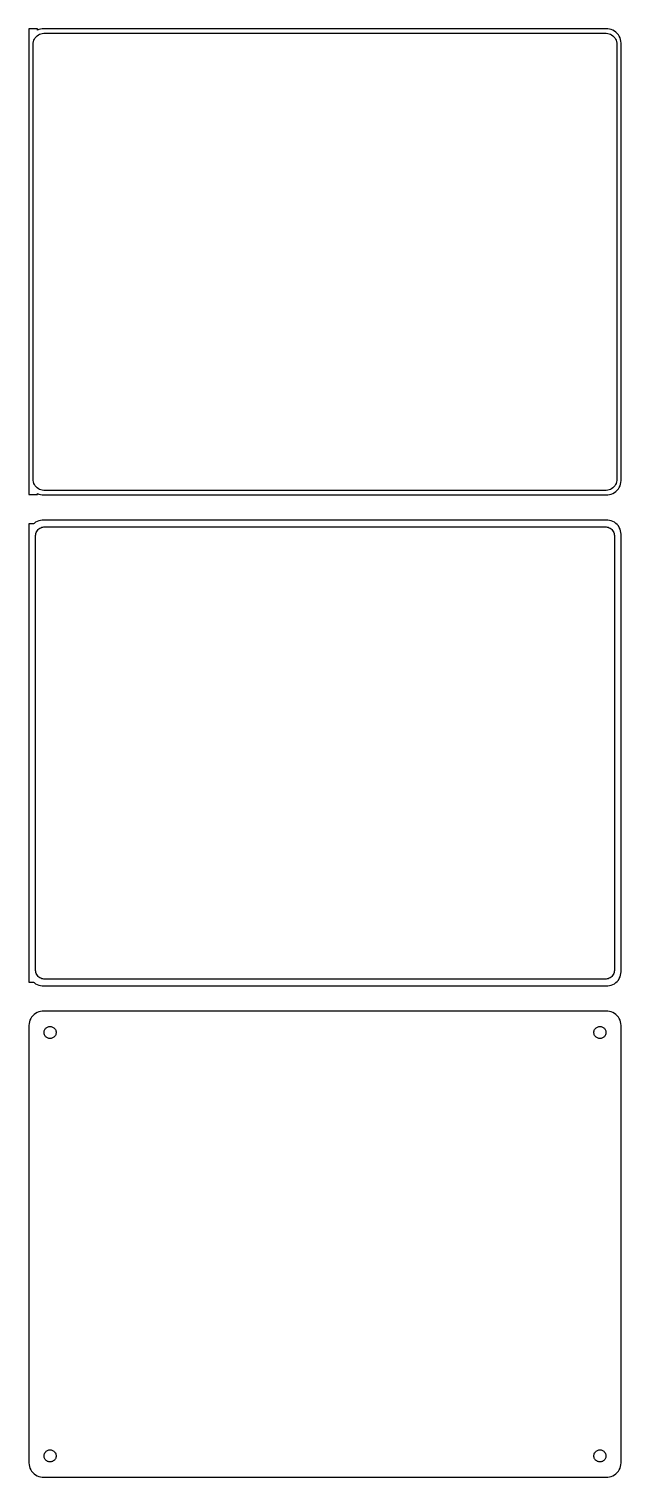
# Model space of a CAD drawing. Header units: metres. Extents: x -105 to 105, y 440 to 952.
import ezdxf

# ---------------------------------------------------------------- set-up
doc = ezdxf.new("R2010")
doc.units = ezdxf.units.M

msp = doc.modelspace()

# ---------------------------------------------------------------- linework, layer by layer
for p, q in [((-102, 952.479), (-105, 952.479)), ((-105, 952.479), (-105, 787.521)), ((-103.005, 948.927), (-102.736, 949.351)), ((-102.736, 949.351), (-102.416, 949.738)), ((-102.416, 949.738), (-102.05, 950.082)), ((-102.05, 950.082), (-101.643, 950.377)), ((-102, 952.075), (-102, 952.479)), ((-101.545, 952.255), (-102, 952.075)), ((-101.643, 950.377), (-101.203, 950.619)), ((-100.937, 952.411), (-101.545, 952.255)), ((-101.203, 950.619), (-100.736, 950.804)), ((-100.314, 952.49), (-100.937, 952.411)), ((-100.736, 950.804), (-100.25, 950.929)), ((100.314, 952.49), (-100.314, 952.49)), ((-100.25, 950.929), (-99.7512, 950.992)), ((-99.7512, 950.992), (99.7512, 950.992)), ((99.7512, 950.992), (100.25, 950.929)), ((100.25, 950.929), (100.736, 950.804)), ((100.937, 952.411), (100.314, 952.49)), ((100.736, 950.804), (101.203, 950.619)), ((101.545, 952.255), (100.937, 952.411)), ((101.203, 950.619), (101.643, 950.377)), ((102.129, 952.024), (101.545, 952.255)), ((101.643, 950.377), (102.05, 950.082)), ((102.05, 950.082), (102.416, 949.738)), ((102.679, 951.722), (102.129, 952.024)), ((102.416, 949.738), (102.736, 949.351)), ((103.187, 951.353), (102.679, 951.722)), ((102.736, 949.351), (103.005, 948.927)), ((103.645, 950.923), (103.187, 951.353)), ((104.045, 950.439), (103.645, 950.923)), ((104.382, 949.909), (104.045, 950.439)), ((104.649, 949.341), (104.382, 949.909)), ((104.843, 948.743), (104.649, 949.341)), ((-103.5, 947), (-103.468, 947.501)), ((-103.5, 793), (-103.5, 947)), ((-103.468, 947.501), (-103.374, 947.995)), ((-103.374, 947.995), (-103.219, 948.472)), ((-103.219, 948.472), (-103.005, 948.927)), ((103.005, 948.927), (103.219, 948.472)), ((103.219, 948.472), (103.374, 947.995)), ((103.374, 947.995), (103.468, 947.501)), ((103.468, 947.501), (103.5, 947)), ((103.5, 947), (103.5, 793)), ((104.961, 948.127), (104.843, 948.743)), ((105, 947.5), (104.961, 948.127)), ((105, 792.5), (105, 947.5)), ((-103.468, 792.499), (-103.5, 793)), ((-103.374, 792.005), (-103.468, 792.499)), ((-103.219, 791.528), (-103.374, 792.005)), ((-103.005, 791.073), (-103.219, 791.528)), ((-102.736, 790.649), (-103.005, 791.073)), ((-102.416, 790.262), (-102.736, 790.649)), ((-102.05, 789.918), (-102.416, 790.262)), ((102.416, 790.262), (102.05, 789.918)), ((102.736, 790.649), (102.416, 790.262)), ((103.005, 791.073), (102.736, 790.649)), ((103.219, 791.528), (103.005, 791.073)), ((103.374, 792.005), (103.219, 791.528)), ((103.468, 792.499), (103.374, 792.005)), ((103.5, 793), (103.468, 792.499)), ((104.045, 789.561), (104.382, 790.091)), ((104.382, 790.091), (104.649, 790.659)), ((104.649, 790.659), (104.843, 791.257)), ((104.843, 791.257), (104.961, 791.873)), ((104.961, 791.873), (105, 792.5)), ((-105, 787.521), (-102, 787.521)), ((-101.643, 789.623), (-102.05, 789.918)), ((-102, 787.521), (-102, 787.925)), ((-102, 787.925), (-101.545, 787.745)), ((-101.203, 789.381), (-101.643, 789.623)), ((-101.545, 787.745), (-100.937, 787.589)), ((-100.736, 789.196), (-101.203, 789.381)), ((-100.937, 787.589), (-100.314, 787.51)), ((-100.25, 789.071), (-100.736, 789.196)), ((-100.314, 787.51), (100.314, 787.51)), ((-99.7512, 789.008), (-100.25, 789.071)), ((99.7512, 789.008), (-99.7512, 789.008)), ((100.25, 789.071), (99.7512, 789.008)), ((100.736, 789.196), (100.25, 789.071)), ((100.314, 787.51), (100.937, 787.589)), ((101.203, 789.381), (100.736, 789.196)), ((100.937, 787.589), (101.545, 787.745)), ((101.643, 789.623), (101.203, 789.381)), ((101.545, 787.745), (102.129, 787.976)), ((102.05, 789.918), (101.643, 789.623)), ((102.129, 787.976), (102.679, 788.278)), ((102.679, 788.278), (103.187, 788.647)), ((103.187, 788.647), (103.645, 789.077)), ((103.645, 789.077), (104.045, 789.561)), ((-103.4, 777.153), (-105, 777.153)), ((-105, 777.153), (-105, 614.847)), ((-103.187, 777.353), (-103.4, 777.153)), ((-102.679, 777.722), (-103.187, 777.353)), ((-102.129, 778.024), (-102.679, 777.722)), ((-102.228, 774.5), (-102.018, 774.83)), ((-101.545, 778.255), (-102.129, 778.024)), ((-102.018, 774.83), (-101.769, 775.131)), ((-101.769, 775.131), (-101.484, 775.399)), ((-100.937, 778.411), (-101.545, 778.255)), ((-101.484, 775.399), (-101.168, 775.628)), ((-101.168, 775.628), (-100.825, 775.817)), ((-100.314, 778.49), (-100.937, 778.411)), ((-100.825, 775.817), (-100.462, 775.961)), ((-100.462, 775.961), (-100.083, 776.058)), ((100.314, 778.49), (-100.314, 778.49)), ((-100.083, 776.058), (-99.6955, 776.107)), ((-99.6955, 776.107), (99.6955, 776.107)), ((99.6955, 776.107), (100.083, 776.058)), ((100.083, 776.058), (100.462, 775.961)), ((100.937, 778.411), (100.314, 778.49)), ((100.462, 775.961), (100.825, 775.817)), ((100.825, 775.817), (101.168, 775.628)), ((101.545, 778.255), (100.937, 778.411)), ((101.168, 775.628), (101.484, 775.399)), ((101.484, 775.399), (101.769, 775.131)), ((102.129, 778.024), (101.545, 778.255)), ((101.769, 775.131), (102.018, 774.83)), ((102.018, 774.83), (102.228, 774.5)), ((102.679, 777.722), (102.129, 778.024)), ((103.187, 777.353), (102.679, 777.722)), ((103.645, 776.923), (103.187, 777.353)), ((104.045, 776.439), (103.645, 776.923)), ((104.382, 775.909), (104.045, 776.439)), ((104.649, 775.341), (104.382, 775.909)), ((104.843, 774.743), (104.649, 775.341)), ((104.961, 774.127), (104.843, 774.743)), ((-102.613, 773), (-102.588, 773.39)), ((-102.613, 619), (-102.613, 773)), ((-102.588, 773.39), (-102.515, 773.774)), ((-102.515, 773.774), (-102.394, 774.146)), ((-102.394, 774.146), (-102.228, 774.5)), ((102.228, 774.5), (102.394, 774.146)), ((102.394, 774.146), (102.515, 773.774)), ((102.515, 773.774), (102.588, 773.39)), ((102.588, 773.39), (102.613, 773)), ((102.613, 773), (102.613, 619)), ((105, 773.5), (104.961, 774.127)), ((105, 618.5), (105, 773.5)), ((-102.588, 618.61), (-102.613, 619)), ((-102.515, 618.226), (-102.588, 618.61)), ((-102.394, 617.854), (-102.515, 618.226)), ((-102.228, 617.5), (-102.394, 617.854)), ((-102.018, 617.17), (-102.228, 617.5)), ((-101.769, 616.869), (-102.018, 617.17)), ((-101.484, 616.601), (-101.769, 616.869)), ((-101.168, 616.372), (-101.484, 616.601)), ((-100.825, 616.183), (-101.168, 616.372)), ((-100.462, 616.039), (-100.825, 616.183)), ((-100.083, 615.942), (-100.462, 616.039)), ((-99.6955, 615.893), (-100.083, 615.942)), ((99.6955, 615.893), (-99.6955, 615.893)), ((100.083, 615.942), (99.6955, 615.893)), ((100.462, 616.039), (100.083, 615.942)), ((100.825, 616.183), (100.462, 616.039)), ((101.168, 616.372), (100.825, 616.183)), ((101.484, 616.601), (101.168, 616.372)), ((101.769, 616.869), (101.484, 616.601)), ((102.018, 617.17), (101.769, 616.869)), ((102.228, 617.5), (102.018, 617.17)), ((102.394, 617.854), (102.228, 617.5)), ((102.515, 618.226), (102.394, 617.854)), ((102.588, 618.61), (102.515, 618.226)), ((102.613, 619), (102.588, 618.61)), ((104.045, 615.561), (104.382, 616.091)), ((104.382, 616.091), (104.649, 616.659)), ((104.649, 616.659), (104.843, 617.257)), ((104.843, 617.257), (104.961, 617.873)), ((104.961, 617.873), (105, 618.5)), ((-105, 614.847), (-103.4, 614.847)), ((-103.4, 614.847), (-103.187, 614.647)), ((-103.187, 614.647), (-102.679, 614.278)), ((-102.679, 614.278), (-102.129, 613.976)), ((-102.129, 613.976), (-101.545, 613.745)), ((-101.545, 613.745), (-100.937, 613.589)), ((-100.937, 613.589), (-100.314, 613.51)), ((-100.314, 613.51), (100.314, 613.51)), ((100.314, 613.51), (100.937, 613.589)), ((100.937, 613.589), (101.545, 613.745)), ((101.545, 613.745), (102.129, 613.976)), ((102.129, 613.976), (102.679, 614.278)), ((102.679, 614.278), (103.187, 614.647)), ((103.187, 614.647), (103.645, 615.077)), ((103.645, 615.077), (104.045, 615.561)), ((-104.843, 600.743), (-104.961, 600.127)), ((-104.649, 601.341), (-104.843, 600.743)), ((-104.382, 601.909), (-104.649, 601.341)), ((-104.045, 602.439), (-104.382, 601.909)), ((-103.645, 602.923), (-104.045, 602.439)), ((-103.187, 603.353), (-103.645, 602.923)), ((-102.679, 603.722), (-103.187, 603.353)), ((-102.129, 604.024), (-102.679, 603.722)), ((-101.545, 604.255), (-102.129, 604.024)), ((-100.937, 604.411), (-101.545, 604.255)), ((-100.314, 604.49), (-100.937, 604.411)), ((100.314, 604.49), (-100.314, 604.49)), ((100.937, 604.411), (100.314, 604.49)), ((101.545, 604.255), (100.937, 604.411)), ((102.129, 604.024), (101.545, 604.255)), ((102.679, 603.722), (102.129, 604.024)), ((103.187, 603.353), (102.679, 603.722)), ((103.645, 602.923), (103.187, 603.353)), ((104.045, 602.439), (103.645, 602.923)), ((104.382, 601.909), (104.045, 602.439)), ((104.649, 601.341), (104.382, 601.909)), ((104.843, 600.743), (104.649, 601.341)), ((104.961, 600.127), (104.843, 600.743)), ((-104.961, 600.127), (-105, 599.5)), ((-105, 599.5), (-105, 444.5)), ((-99.6353, 597), (-99.6185, 597.268)), ((-99.6185, 596.732), (-99.6353, 597)), ((-99.6185, 597.268), (-99.5682, 597.531)), ((-99.5682, 596.469), (-99.6185, 596.732)), ((-99.5682, 597.531), (-99.4853, 597.786)), ((-99.4853, 596.214), (-99.5682, 596.469)), ((-99.4853, 597.786), (-99.3712, 598.029)), ((-99.3712, 595.971), (-99.4853, 596.214)), ((-99.3712, 598.029), (-99.2275, 598.255)), ((-99.2275, 595.745), (-99.3712, 595.971)), ((-99.2275, 598.255), (-99.0566, 598.462)), ((-99.0566, 595.538), (-99.2275, 595.745)), ((-99.0566, 598.462), (-98.8611, 598.645)), ((-98.8611, 595.355), (-99.0566, 595.538)), ((-98.8611, 598.645), (-98.6441, 598.803)), ((-98.6441, 595.197), (-98.8611, 595.355)), ((-98.6441, 598.803), (-98.4092, 598.932)), ((-98.4092, 595.068), (-98.6441, 595.197)), ((-98.4092, 598.932), (-98.1598, 599.031)), ((-98.1598, 594.969), (-98.4092, 595.068)), ((-98.1598, 599.031), (-97.9001, 599.097)), ((-97.9001, 599.097), (-97.6341, 599.131)), ((-97.6341, 599.131), (-97.3659, 599.131)), ((-97.3659, 599.131), (-97.0999, 599.097)), ((-97.0999, 599.097), (-96.8401, 599.031)), ((-96.8401, 599.031), (-96.5908, 598.932)), ((-96.5908, 595.068), (-96.8401, 594.969)), ((-96.5908, 598.932), (-96.3559, 598.803)), ((-96.3559, 595.197), (-96.5908, 595.068)), ((-96.3559, 598.803), (-96.1389, 598.645)), ((-96.1389, 595.355), (-96.3559, 595.197)), ((-96.1389, 598.645), (-95.9434, 598.462)), ((-95.9434, 595.538), (-96.1389, 595.355)), ((-95.9434, 598.462), (-95.7725, 598.255)), ((-95.7725, 595.745), (-95.9434, 595.538)), ((-95.7725, 598.255), (-95.6288, 598.029)), ((-95.6288, 595.971), (-95.7725, 595.745)), ((-95.6288, 598.029), (-95.5146, 597.786)), ((-95.5146, 596.214), (-95.6288, 595.971)), ((-95.5146, 597.786), (-95.4318, 597.531)), ((-95.4318, 596.469), (-95.5146, 596.214)), ((-95.4318, 597.531), (-95.3815, 597.268)), ((-95.3815, 596.732), (-95.4318, 596.469)), ((-95.3815, 597.268), (-95.3647, 597)), ((-95.3647, 597), (-95.3815, 596.732)), ((95.3647, 597), (95.3815, 597.268)), ((95.3815, 596.732), (95.3647, 597)), ((95.3815, 597.268), (95.4318, 597.531)), ((95.4318, 596.469), (95.3815, 596.732)), ((95.4318, 597.531), (95.5146, 597.786)), ((95.5146, 596.214), (95.4318, 596.469)), ((95.5146, 597.786), (95.6288, 598.029)), ((95.6288, 595.971), (95.5146, 596.214)), ((95.6288, 598.029), (95.7725, 598.255)), ((95.7725, 595.745), (95.6288, 595.971)), ((95.7725, 598.255), (95.9434, 598.462)), ((95.9434, 595.538), (95.7725, 595.745)), ((95.9434, 598.462), (96.1389, 598.645)), ((96.1389, 595.355), (95.9434, 595.538)), ((96.1389, 598.645), (96.3559, 598.803)), ((96.3559, 595.197), (96.1389, 595.355)), ((96.3559, 598.803), (96.5908, 598.932)), ((96.5908, 595.068), (96.3559, 595.197)), ((96.5908, 598.932), (96.8401, 599.031)), ((96.8401, 594.969), (96.5908, 595.068)), ((96.8401, 599.031), (97.0999, 599.097)), ((97.0999, 599.097), (97.3659, 599.131)), ((97.3659, 599.131), (97.6341, 599.131)), ((97.6341, 599.131), (97.9001, 599.097)), ((97.9001, 599.097), (98.1598, 599.031)), ((98.1598, 599.031), (98.4092, 598.932)), ((98.4092, 595.068), (98.1598, 594.969)), ((98.4092, 598.932), (98.6441, 598.803)), ((98.6441, 595.197), (98.4092, 595.068)), ((98.6441, 598.803), (98.8611, 598.645)), ((98.8611, 595.355), (98.6441, 595.197)), ((98.8611, 598.645), (99.0566, 598.462)), ((99.0566, 595.538), (98.8611, 595.355)), ((99.0566, 598.462), (99.2275, 598.255)), ((99.2275, 595.745), (99.0566, 595.538)), ((99.2275, 598.255), (99.3712, 598.029)), ((99.3712, 595.971), (99.2275, 595.745)), ((99.3712, 598.029), (99.4853, 597.786)), ((99.4853, 596.214), (99.3712, 595.971)), ((99.4853, 597.786), (99.5682, 597.531)), ((99.5682, 596.469), (99.4853, 596.214)), ((99.5682, 597.531), (99.6185, 597.268)), ((99.6185, 596.732), (99.5682, 596.469)), ((99.6185, 597.268), (99.6353, 597)), ((99.6353, 597), (99.6185, 596.732)), ((105, 599.5), (104.961, 600.127)), ((105, 444.5), (105, 599.5)), ((-97.9001, 594.903), (-98.1598, 594.969)), ((-97.6341, 594.869), (-97.9001, 594.903)), ((-97.3659, 594.869), (-97.6341, 594.869)), ((-97.0999, 594.903), (-97.3659, 594.869)), ((-96.8401, 594.969), (-97.0999, 594.903)), ((97.0999, 594.903), (96.8401, 594.969)), ((97.3659, 594.869), (97.0999, 594.903)), ((97.6341, 594.869), (97.3659, 594.869)), ((97.9001, 594.903), (97.6341, 594.869)), ((98.1598, 594.969), (97.9001, 594.903)), ((-99.6353, 447), (-99.6185, 447.268)), ((-99.6185, 446.732), (-99.6353, 447)), ((-99.6185, 447.268), (-99.5682, 447.531)), ((-99.5682, 446.469), (-99.6185, 446.732)), ((-99.5682, 447.531), (-99.4853, 447.786)), ((-99.4853, 446.214), (-99.5682, 446.469)), ((-99.4853, 447.786), (-99.3712, 448.029)), ((-99.3712, 448.029), (-99.2275, 448.255)), ((-99.2275, 448.255), (-99.0566, 448.462)), ((-99.0566, 448.462), (-98.8611, 448.645)), ((-98.8611, 448.645), (-98.6441, 448.803)), ((-98.6441, 448.803), (-98.4092, 448.932)), ((-98.4092, 448.932), (-98.1598, 449.031)), ((-98.1598, 449.031), (-97.9001, 449.097)), ((-97.9001, 449.097), (-97.6341, 449.131)), ((-97.6341, 449.131), (-97.3659, 449.131)), ((-97.3659, 449.131), (-97.0999, 449.097)), ((-97.0999, 449.097), (-96.8401, 449.031)), ((-96.8401, 449.031), (-96.5908, 448.932)), ((-96.5908, 448.932), (-96.3559, 448.803)), ((-96.3559, 448.803), (-96.1389, 448.645)), ((-96.1389, 448.645), (-95.9434, 448.462)), ((-95.9434, 448.462), (-95.7725, 448.255)), ((-95.7725, 448.255), (-95.6288, 448.029)), ((-95.6288, 448.029), (-95.5146, 447.786)), ((-95.5146, 447.786), (-95.4318, 447.531)), ((-95.4318, 446.469), (-95.5146, 446.214)), ((-95.4318, 447.531), (-95.3815, 447.268)), ((-95.3815, 446.732), (-95.4318, 446.469)), ((-95.3815, 447.268), (-95.3647, 447)), ((-95.3647, 447), (-95.3815, 446.732)), ((95.3647, 447), (95.3815, 447.268)), ((95.3815, 446.732), (95.3647, 447)), ((95.3815, 447.268), (95.4318, 447.531)), ((95.4318, 446.469), (95.3815, 446.732)), ((95.4318, 447.531), (95.5146, 447.786)), ((95.5146, 446.214), (95.4318, 446.469)), ((95.5146, 447.786), (95.6288, 448.029)), ((95.6288, 448.029), (95.7725, 448.255)), ((95.7725, 448.255), (95.9434, 448.462)), ((95.9434, 448.462), (96.1389, 448.645)), ((96.1389, 448.645), (96.3559, 448.803)), ((96.3559, 448.803), (96.5908, 448.932)), ((96.5908, 448.932), (96.8401, 449.031)), ((96.8401, 449.031), (97.0999, 449.097)), ((97.0999, 449.097), (97.3659, 449.131)), ((97.3659, 449.131), (97.6341, 449.131)), ((97.6341, 449.131), (97.9001, 449.097)), ((97.9001, 449.097), (98.1598, 449.031)), ((98.1598, 449.031), (98.4092, 448.932)), ((98.4092, 448.932), (98.6441, 448.803)), ((98.6441, 448.803), (98.8611, 448.645)), ((98.8611, 448.645), (99.0566, 448.462)), ((99.0566, 448.462), (99.2275, 448.255)), ((99.2275, 448.255), (99.3712, 448.029)), ((99.3712, 448.029), (99.4853, 447.786)), ((99.4853, 447.786), (99.5682, 447.531)), ((99.5682, 446.469), (99.4853, 446.214)), ((99.5682, 447.531), (99.6185, 447.268)), ((99.6185, 446.732), (99.5682, 446.469)), ((99.6185, 447.268), (99.6353, 447)), ((99.6353, 447), (99.6185, 446.732)), ((-105, 444.5), (-104.961, 443.873)), ((-104.961, 443.873), (-104.843, 443.257)), ((-104.843, 443.257), (-104.649, 442.659)), ((-104.649, 442.659), (-104.382, 442.091)), ((-104.382, 442.091), (-104.045, 441.561)), ((-104.045, 441.561), (-103.645, 441.077)), ((-99.3712, 445.971), (-99.4853, 446.214)), ((-99.2275, 445.745), (-99.3712, 445.971)), ((-99.0566, 445.538), (-99.2275, 445.745)), ((-98.8611, 445.355), (-99.0566, 445.538)), ((-98.6441, 445.197), (-98.8611, 445.355)), ((-98.4092, 445.068), (-98.6441, 445.197)), ((-98.1598, 444.969), (-98.4092, 445.068)), ((-97.9001, 444.903), (-98.1598, 444.969)), ((-97.6341, 444.869), (-97.9001, 444.903)), ((-97.3659, 444.869), (-97.6341, 444.869)), ((-97.0999, 444.903), (-97.3659, 444.869)), ((-96.8401, 444.969), (-97.0999, 444.903)), ((-96.5908, 445.068), (-96.8401, 444.969)), ((-96.3559, 445.197), (-96.5908, 445.068)), ((-96.1389, 445.355), (-96.3559, 445.197)), ((-95.9434, 445.538), (-96.1389, 445.355)), ((-95.7725, 445.745), (-95.9434, 445.538)), ((-95.6288, 445.971), (-95.7725, 445.745)), ((-95.5146, 446.214), (-95.6288, 445.971)), ((95.6288, 445.971), (95.5146, 446.214)), ((95.7725, 445.745), (95.6288, 445.971)), ((95.9434, 445.538), (95.7725, 445.745)), ((96.1389, 445.355), (95.9434, 445.538)), ((96.3559, 445.197), (96.1389, 445.355)), ((96.5908, 445.068), (96.3559, 445.197)), ((96.8401, 444.969), (96.5908, 445.068)), ((97.0999, 444.903), (96.8401, 444.969)), ((97.3659, 444.869), (97.0999, 444.903)), ((97.6341, 444.869), (97.3659, 444.869)), ((97.9001, 444.903), (97.6341, 444.869)), ((98.1598, 444.969), (97.9001, 444.903)), ((98.4092, 445.068), (98.1598, 444.969)), ((98.6441, 445.197), (98.4092, 445.068)), ((98.8611, 445.355), (98.6441, 445.197)), ((99.0566, 445.538), (98.8611, 445.355)), ((99.2275, 445.745), (99.0566, 445.538)), ((99.3712, 445.971), (99.2275, 445.745)), ((99.4853, 446.214), (99.3712, 445.971)), ((103.645, 441.077), (104.045, 441.561)), ((104.045, 441.561), (104.382, 442.091)), ((104.382, 442.091), (104.649, 442.659)), ((104.649, 442.659), (104.843, 443.257)), ((104.843, 443.257), (104.961, 443.873)), ((104.961, 443.873), (105, 444.5)), ((-103.645, 441.077), (-103.187, 440.647)), ((-103.187, 440.647), (-102.679, 440.278)), ((-102.679, 440.278), (-102.129, 439.976)), ((-102.129, 439.976), (-101.545, 439.745)), ((-101.545, 439.745), (-100.937, 439.589)), ((-100.937, 439.589), (-100.314, 439.51)), ((-100.314, 439.51), (100.314, 439.51)), ((100.314, 439.51), (100.937, 439.589)), ((100.937, 439.589), (101.545, 439.745)), ((101.545, 439.745), (102.129, 439.976)), ((102.129, 439.976), (102.679, 440.278)), ((102.679, 440.278), (103.187, 440.647)), ((103.187, 440.647), (103.645, 441.077))]:
    msp.add_line(p, q)

doc.saveas('drawing.dxf')
